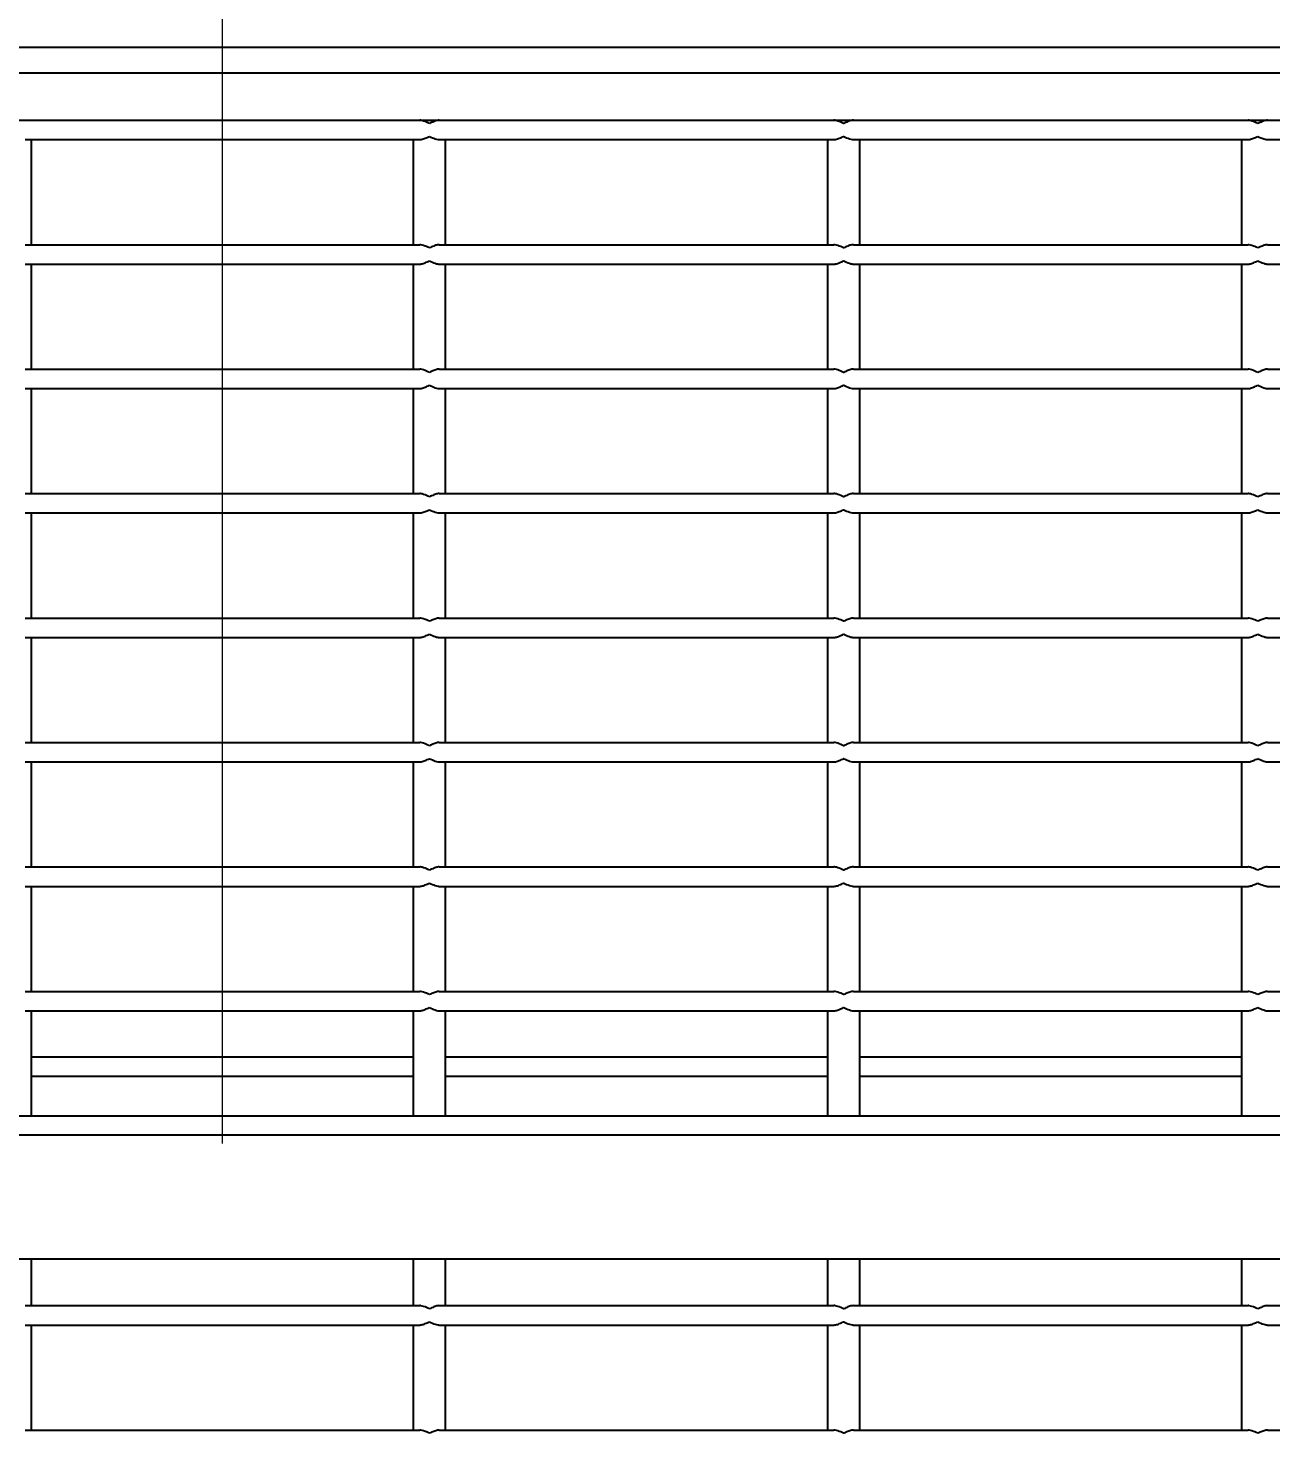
# Model space of a CAD drawing. Header units: millimetres. Extents: x 1293 to 41893, y 1011 to 26911.
# Drawn here: x 13346.9 to 13550.1, y 12989.6 to 13220.5 of the extents above; entities that cross this region are included whole.
import ezdxf

# ---------------------------------------------------------------- set-up
doc = ezdxf.new("R2010")
doc.units = ezdxf.units.MM
doc.header["$LTSCALE"] = 50
doc.linetypes.add('CENTERX2', pattern=[20.32, 12.7, -2.54, 2.54, -2.54])
doc.layers.add('CAPA_1', color=7, linetype='Continuous')
doc.styles.add('SLDTEXTSTYLE0', font='TXT', dxfattribs={"width": 0.75})
doc.dimstyles.new('SLDDIMSTYLE0', dxfattribs={"dimtxt": 100, "dimasz": 100, "dimexe": 0, "dimexo": 0.0625, "dimgap": 25, "dimtad": 2, "dimdec": 0, "dimlfac": 1.5, "dimrnd": 1e-09, "dimzin": 12, "dimdsep": 46, "dimtxsty": 'SLDTEXTSTYLE0', "dimsah": 1, "dimcen": 0.09, "dimadec": 0, "dimazin": 3, "dimtfac": 1, "dimtdec": 0, "dimtofl": 0, "dimtmove": 0, "dimatfit": 3, "dimfxl": 1, "dimfrac": 2, "dimtolj": 1, "dimtzin": 12, "dimarcsym": 0})

# ---------------------------------------------------------------- blocks, each defined once
blk = doc.blocks.new('_D_19')
at = {"layer": 'CAPA_1', "transparency": 16777216}
for p, q in [((16745.16, 13594.82), (16745.16, 10791.15)), ((13378.61, 10942.55), (13378.61, 10791.15)), ((13378.61, 10841.15), (16745.16, 10841.15))]:
    blk.add_line(p, q, dxfattribs=at)
for points in [[(13378.61, 10841.15), (13478.61, 10825.76), (13478.61, 10856.53)], [(16745.16, 10841.15), (16645.16, 10856.53), (16645.16, 10825.76)]]:
    blk.add_solid(points, dxfattribs=at)
at = {"layer": 'CAPA_1', "transparency": 16777216, "insert": (14914.11, 10970.05), "char_height": 100, "attachment_point": 1, "style": 'SLDTEXTSTYLE0'}
blk.add_mtext('5050', dxfattribs=at)

msp = doc.modelspace()

# ---------------------------------------------------------------- linework, layer by layer
at = {"color": 7, "linetype": 'Continuous', "lineweight": 25}
for p, q in [((13087.0601497, 13217.4065398), (14282.6477268, 13217.4065398)), ((13087.0601497, 13213.1732064), (14279.2935527, 13213.1732064)), ((13126.7301497, 13205.4398731), (13630.4968163, 13205.4398731)), ((13346.3343163, 13202.2648731), (13410.8926497, 13202.2648731)), ((13347.3926497, 13185.0798731), (13347.3926497, 13202.2648731)), ((13409.8343163, 13202.2648731), (13409.8343163, 13185.0798731)), ((13414.0676497, 13202.2648731), (13478.625983, 13202.2648731)), ((13415.125983, 13185.0798731), (13415.125983, 13202.2648731)), ((13477.5676497, 13202.2648731), (13477.5676497, 13185.0798731)), ((13481.800983, 13202.2648731), (13546.3593163, 13202.2648731)), ((13482.8593163, 13185.0798731), (13482.8593163, 13202.2648731)), ((13545.300983, 13202.2648731), (13545.300983, 13185.0798731)), ((13549.5343163, 13202.2648731), (13614.0926497, 13202.2648731)), ((13346.3343163, 13185.0798731), (13410.8926497, 13185.0798731)), ((13414.0676497, 13185.0798731), (13478.625983, 13185.0798731)), ((13481.800983, 13185.0798731), (13546.3593163, 13185.0798731)), ((13549.5343163, 13185.0798731), (13614.0926497, 13185.0798731)), ((13346.3343163, 13181.9048731), (13410.8926497, 13181.9048731)), ((13347.3926497, 13164.7198731), (13347.3926497, 13181.9048731)), ((13409.8343163, 13181.9048731), (13409.8343163, 13164.7198731)), ((13414.0676497, 13181.9048731), (13478.625983, 13181.9048731)), ((13415.125983, 13164.7198731), (13415.125983, 13181.9048731)), ((13477.5676497, 13181.9048731), (13477.5676497, 13164.7198731)), ((13481.800983, 13181.9048731), (13546.3593163, 13181.9048731)), ((13482.8593163, 13164.7198731), (13482.8593163, 13181.9048731)), ((13545.300983, 13181.9048731), (13545.300983, 13164.7198731)), ((13549.5343163, 13181.9048731), (13614.0926497, 13181.9048731)), ((13346.3343163, 13164.7198731), (13410.8926497, 13164.7198731)), ((13414.0676497, 13164.7198731), (13478.625983, 13164.7198731)), ((13481.800983, 13164.7198731), (13546.3593163, 13164.7198731)), ((13549.5343163, 13164.7198731), (13614.0926497, 13164.7198731)), ((13346.3343163, 13161.5448731), (13410.8926497, 13161.5448731)), ((13347.3926497, 13144.3598731), (13347.3926497, 13161.5448731)), ((13409.8343163, 13161.5448731), (13409.8343163, 13144.3598731)), ((13414.0676497, 13161.5448731), (13478.625983, 13161.5448731)), ((13415.125983, 13144.3598731), (13415.125983, 13161.5448731)), ((13477.5676497, 13161.5448731), (13477.5676497, 13144.3598731)), ((13481.800983, 13161.5448731), (13546.3593163, 13161.5448731)), ((13482.8593163, 13144.3598731), (13482.8593163, 13161.5448731)), ((13545.300983, 13161.5448731), (13545.300983, 13144.3598731)), ((13549.5343163, 13161.5448731), (13614.0926497, 13161.5448731)), ((13346.3343163, 13144.3598731), (13410.8926497, 13144.3598731)), ((13414.0676497, 13144.3598731), (13478.625983, 13144.3598731)), ((13481.800983, 13144.3598731), (13546.3593163, 13144.3598731)), ((13549.5343163, 13144.3598731), (13614.0926497, 13144.3598731)), ((13346.3343163, 13141.1848731), (13410.8926497, 13141.1848731)), ((13347.3926497, 13123.9998731), (13347.3926497, 13141.1848731)), ((13409.8343163, 13141.1848731), (13409.8343163, 13123.9998731)), ((13414.0676497, 13141.1848731), (13478.625983, 13141.1848731)), ((13415.125983, 13123.9998731), (13415.125983, 13141.1848731)), ((13477.5676497, 13141.1848731), (13477.5676497, 13123.9998731)), ((13481.800983, 13141.1848731), (13546.3593163, 13141.1848731)), ((13482.8593163, 13123.9998731), (13482.8593163, 13141.1848731)), ((13545.300983, 13141.1848731), (13545.300983, 13123.9998731)), ((13549.5343163, 13141.1848731), (13614.0926497, 13141.1848731)), ((13346.3343163, 13123.9998731), (13410.8926497, 13123.9998731)), ((13414.0676497, 13123.9998731), (13478.625983, 13123.9998731)), ((13481.800983, 13123.9998731), (13546.3593163, 13123.9998731)), ((13549.5343163, 13123.9998731), (13614.0926497, 13123.9998731)), ((13346.3343163, 13120.8248731), (13410.8926497, 13120.8248731)), ((13347.3926497, 13103.6398731), (13347.3926497, 13120.8248731)), ((13409.8343163, 13120.8248731), (13409.8343163, 13103.6398731)), ((13414.0676497, 13120.8248731), (13478.625983, 13120.8248731)), ((13415.125983, 13103.6398731), (13415.125983, 13120.8248731)), ((13477.5676497, 13120.8248731), (13477.5676497, 13103.6398731)), ((13481.800983, 13120.8248731), (13546.3593163, 13120.8248731)), ((13482.8593163, 13103.6398731), (13482.8593163, 13120.8248731)), ((13545.300983, 13120.8248731), (13545.300983, 13103.6398731)), ((13549.5343163, 13120.8248731), (13614.0926497, 13120.8248731)), ((13346.3343163, 13103.6398731), (13410.8926497, 13103.6398731)), ((13414.0676497, 13103.6398731), (13478.625983, 13103.6398731)), ((13481.800983, 13103.6398731), (13546.3593163, 13103.6398731)), ((13549.5343163, 13103.6398731), (13614.0926497, 13103.6398731)), ((13346.3343163, 13100.4648731), (13410.8926497, 13100.4648731)), ((13347.3926497, 13083.2798731), (13347.3926497, 13100.4648731)), ((13409.8343163, 13100.4648731), (13409.8343163, 13083.2798731)), ((13414.0676497, 13100.4648731), (13478.625983, 13100.4648731)), ((13415.125983, 13083.2798731), (13415.125983, 13100.4648731)), ((13477.5676497, 13100.4648731), (13477.5676497, 13083.2798731)), ((13481.800983, 13100.4648731), (13546.3593163, 13100.4648731)), ((13482.8593163, 13083.2798731), (13482.8593163, 13100.4648731)), ((13545.300983, 13100.4648731), (13545.300983, 13083.2798731)), ((13549.5343163, 13100.4648731), (13614.0926497, 13100.4648731)), ((13346.3343163, 13083.2798731), (13410.8926497, 13083.2798731)), ((13414.0676497, 13083.2798731), (13478.625983, 13083.2798731)), ((13481.800983, 13083.2798731), (13546.3593163, 13083.2798731)), ((13549.5343163, 13083.2798731), (13614.0926497, 13083.2798731)), ((13346.3343163, 13080.1048731), (13410.8926497, 13080.1048731)), ((13347.3926497, 13062.9198731), (13347.3926497, 13080.1048731)), ((13409.8343163, 13080.1048731), (13409.8343163, 13062.9198731)), ((13414.0676497, 13080.1048731), (13478.625983, 13080.1048731)), ((13415.125983, 13062.9198731), (13415.125983, 13080.1048731)), ((13477.5676497, 13080.1048731), (13477.5676497, 13062.9198731)), ((13481.800983, 13080.1048731), (13546.3593163, 13080.1048731)), ((13482.8593163, 13062.9198731), (13482.8593163, 13080.1048731)), ((13545.300983, 13080.1048731), (13545.300983, 13062.9198731)), ((13549.5343163, 13080.1048731), (13614.0926497, 13080.1048731)), ((13346.3343163, 13062.9198731), (13410.8926497, 13062.9198731)), ((13414.0676497, 13062.9198731), (13478.625983, 13062.9198731)), ((13481.800983, 13062.9198731), (13546.3593163, 13062.9198731)), ((13549.5343163, 13062.9198731), (13614.0926497, 13062.9198731)), ((13346.3343163, 13059.7448731), (13410.8926497, 13059.7448731)), ((13347.3926497, 13042.5598731), (13347.3926497, 13059.7448731)), ((13409.8343163, 13059.7448731), (13409.8343163, 13042.5598731)), ((13414.0676497, 13059.7448731), (13478.625983, 13059.7448731)), ((13415.125983, 13042.5598731), (13415.125983, 13059.7448731)), ((13477.5676497, 13059.7448731), (13477.5676497, 13042.5598731)), ((13481.800983, 13059.7448731), (13546.3593163, 13059.7448731)), ((13482.8593163, 13042.5598731), (13482.8593163, 13059.7448731)), ((13545.300983, 13059.7448731), (13545.300983, 13042.5598731)), ((13549.5343163, 13059.7448731), (13614.0926497, 13059.7448731)), ((13347.3926497, 13052.2309845), (13409.8343163, 13052.2309845)), ((13415.125983, 13052.2309845), (13477.5676497, 13052.2309845)), ((13482.8593163, 13052.2309845), (13545.300983, 13052.2309845)), ((13347.3926497, 13049.0559845), (13409.8343163, 13049.0559845)), ((13415.125983, 13049.0559845), (13477.5676497, 13049.0559845)), ((13482.8593163, 13049.0559845), (13545.300983, 13049.0559845)), ((13126.7301497, 13042.5598731), (13630.4968163, 13042.5598731)), ((13630.4968163, 13039.3848731), (13126.7301497, 13039.3848731)), ((13118.2601497, 13019.1732064), (13638.9601497, 13019.1732064)), ((13347.3926497, 13011.5109845), (13347.3926497, 13019.1732064)), ((13409.8343163, 13019.1732064), (13409.8343163, 13011.5109845)), ((13415.125983, 13011.5109845), (13415.125983, 13019.1732064)), ((13477.5676497, 13019.1732064), (13477.5676497, 13011.5109845)), ((13482.8593163, 13011.5109845), (13482.8593163, 13019.1732064)), ((13545.300983, 13019.1732064), (13545.300983, 13011.5109845)), ((13346.3343163, 13011.5109845), (13410.8926497, 13011.5109845)), ((13414.0676497, 13011.5109845), (13478.625983, 13011.5109845)), ((13481.800983, 13011.5109845), (13546.3593163, 13011.5109845)), ((13549.5343163, 13011.5109845), (13614.0926497, 13011.5109845)), ((13346.3343163, 13008.3359845), (13410.8926497, 13008.3359845)), ((13347.3926497, 12991.1509845), (13347.3926497, 13008.3359845)), ((13409.8343163, 13008.3359845), (13409.8343163, 12991.1509845)), ((13414.0676497, 13008.3359845), (13478.625983, 13008.3359845)), ((13415.125983, 12991.1509845), (13415.125983, 13008.3359845)), ((13477.5676497, 13008.3359845), (13477.5676497, 12991.1509845)), ((13481.800983, 13008.3359845), (13546.3593163, 13008.3359845)), ((13482.8593163, 12991.1509845), (13482.8593163, 13008.3359845)), ((13545.300983, 13008.3359845), (13545.300983, 12991.1509845)), ((13549.5343163, 13008.3359845), (13614.0926497, 13008.3359845)), ((13346.3343163, 12991.1509845), (13410.8926497, 12991.1509845)), ((13414.0676497, 12991.1509845), (13478.625983, 12991.1509845)), ((13481.800983, 12991.1509845), (13546.3593163, 12991.1509845)), ((13549.5343163, 12991.1509845), (13614.0926497, 12991.1509845))]:
    msp.add_line(p, q, dxfattribs=at)
for points, knots in [([(13412.4801497, 13204.9107064), (13412.4775938, 13204.9118495), (13412.1576554, 13205.0549304), (13411.6821398, 13205.267201), (13411.1594979, 13205.4235456), (13410.9587425, 13205.4358291), (13410.8926497, 13205.4398731)], [0, 0, 0, 0, 0.0046971273, 0.5879730074, 0.8643521995, 1, 1, 1, 1]), ([(13414.0676497, 13205.4398731), (13413.9831144, 13205.4333117), (13413.7058797, 13205.4117934), (13413.1708202, 13205.216986), (13412.7194866, 13205.0177457), (13412.4827056, 13204.9118496), (13412.4801497, 13204.9107064)], [0, 0, 0, 0, 0.1723614537, 0.5652622384, 0.9953071929, 1, 1, 1, 1]), ([(13480.213483, 13204.9107064), (13480.2109271, 13204.9118495), (13479.8909887, 13205.0549304), (13479.4154731, 13205.267201), (13478.8928312, 13205.4235456), (13478.6920758, 13205.4358291), (13478.625983, 13205.4398731)], [0, 0, 0, 0, 0.0046971273, 0.5879730073, 0.8643521995, 1, 1, 1, 1]), ([(13481.800983, 13205.4398731), (13481.7164478, 13205.4333117), (13481.439213, 13205.4117934), (13480.9041536, 13205.216986), (13480.4528199, 13205.0177457), (13480.2160389, 13204.9118496), (13480.213483, 13204.9107064)], [0, 0, 0, 0, 0.1723614537, 0.5652622384, 0.9953071929, 1, 1, 1, 1]), ([(13547.9468163, 13204.9107064), (13547.9442604, 13204.9118495), (13547.6243221, 13205.0549304), (13547.1488064, 13205.267201), (13546.6261645, 13205.4235456), (13546.4254092, 13205.4358291), (13546.3593163, 13205.4398731)], [0, 0, 0, 0, 0.0046971273, 0.5879730074, 0.8643521995, 1, 1, 1, 1]), ([(13549.5343163, 13205.4398731), (13549.4497811, 13205.4333117), (13549.1725464, 13205.4117934), (13548.6374869, 13205.216986), (13548.1861532, 13205.0177457), (13547.9493723, 13204.9118496), (13547.9468163, 13204.9107064)], [0, 0, 0, 0, 0.1723614537, 0.5652622384, 0.9953071929, 1, 1, 1, 1]), ([(13410.8926497, 13202.2648731), (13410.9771849, 13202.2714345), (13411.2544196, 13202.2929529), (13411.7894791, 13202.4877603), (13412.2408128, 13202.6870005), (13412.4775937, 13202.7928967), (13412.4801497, 13202.7940398)], [0, 0, 0, 0, 0.1723614537, 0.5652622384, 0.9953071929, 1, 1, 1, 1]), ([(13412.4801497, 13202.7940398), (13412.4827055, 13202.7928968), (13412.8026439, 13202.6498159), (13413.2781596, 13202.4375452), (13413.8008014, 13202.2812007), (13414.0015568, 13202.2689171), (13414.0676497, 13202.2648731)], [0, 0, 0, 0, 0.0046971273, 0.5879730075, 0.8643521995, 1, 1, 1, 1]), ([(13478.625983, 13202.2648731), (13478.7105182, 13202.2714345), (13478.987753, 13202.2929529), (13479.5228124, 13202.4877603), (13479.9741461, 13202.6870005), (13480.210927, 13202.7928967), (13480.213483, 13202.7940398)], [0, 0, 0, 0, 0.17236145371, 0.5652622384, 0.99530719289, 1, 1, 1, 1]), ([(13480.213483, 13202.7940398), (13480.2160389, 13202.7928968), (13480.5359773, 13202.6498159), (13481.0114929, 13202.4375452), (13481.5341348, 13202.2812007), (13481.7348902, 13202.2689171), (13481.800983, 13202.2648731)], [0, 0, 0, 0, 0.0046971273, 0.5879730074, 0.8643521995, 1, 1, 1, 1]), ([(13546.3593163, 13202.2648731), (13546.4438516, 13202.2714345), (13546.7210863, 13202.2929529), (13547.2561457, 13202.4877603), (13547.7074794, 13202.6870005), (13547.9442604, 13202.7928967), (13547.9468163, 13202.7940398)], [0, 0, 0, 0, 0.17236145373, 0.56526223844, 0.99530719289, 1, 1, 1, 1]), ([(13547.9468163, 13202.7940398), (13547.9493722, 13202.7928968), (13548.2693106, 13202.6498159), (13548.7448262, 13202.4375452), (13549.2674681, 13202.2812007), (13549.4682235, 13202.2689171), (13549.5343163, 13202.2648731)], [0, 0, 0, 0, 0.0046971273, 0.5879730075, 0.8643521995, 1, 1, 1, 1]), ([(13412.4801497, 13184.5507064), (13412.4775938, 13184.5518495), (13412.1576554, 13184.6949304), (13411.6821398, 13184.907201), (13411.1594979, 13185.0635456), (13410.9587425, 13185.0758291), (13410.8926497, 13185.0798731)], [0, 0, 0, 0, 0.0046971273, 0.5879730074, 0.8643521995, 1, 1, 1, 1]), ([(13414.0676497, 13185.0798731), (13413.9831144, 13185.0733117), (13413.7058797, 13185.0517934), (13413.1708202, 13184.856986), (13412.7194866, 13184.6577457), (13412.4827056, 13184.5518496), (13412.4801497, 13184.5507064)], [0, 0, 0, 0, 0.1723614537, 0.5652622384, 0.9953071929, 1, 1, 1, 1]), ([(13480.213483, 13184.5507064), (13480.2109271, 13184.5518495), (13479.8909887, 13184.6949304), (13479.4154731, 13184.907201), (13478.8928312, 13185.0635456), (13478.6920758, 13185.0758291), (13478.625983, 13185.0798731)], [0, 0, 0, 0, 0.0046971273, 0.5879730073, 0.8643521995, 1, 1, 1, 1]), ([(13481.800983, 13185.0798731), (13481.7164478, 13185.0733117), (13481.439213, 13185.0517934), (13480.9041536, 13184.856986), (13480.4528199, 13184.6577457), (13480.2160389, 13184.5518496), (13480.213483, 13184.5507064)], [0, 0, 0, 0, 0.1723614537, 0.5652622384, 0.9953071929, 1, 1, 1, 1]), ([(13547.9468163, 13184.5507064), (13547.9442604, 13184.5518495), (13547.6243221, 13184.6949304), (13547.1488064, 13184.907201), (13546.6261645, 13185.0635456), (13546.4254092, 13185.0758291), (13546.3593163, 13185.0798731)], [0, 0, 0, 0, 0.0046971273, 0.5879730074, 0.8643521995, 1, 1, 1, 1]), ([(13549.5343163, 13185.0798731), (13549.4497811, 13185.0733117), (13549.1725464, 13185.0517934), (13548.6374869, 13184.856986), (13548.1861532, 13184.6577457), (13547.9493723, 13184.5518496), (13547.9468163, 13184.5507064)], [0, 0, 0, 0, 0.1723614537, 0.5652622384, 0.9953071929, 1, 1, 1, 1]), ([(13410.8926497, 13181.9048731), (13410.9771849, 13181.9114345), (13411.2544196, 13181.9329529), (13411.7894791, 13182.1277603), (13412.2408128, 13182.3270005), (13412.4775937, 13182.4328967), (13412.4801497, 13182.4340398)], [0, 0, 0, 0, 0.1723614537, 0.5652622384, 0.9953071929, 1, 1, 1, 1]), ([(13412.4801497, 13182.4340398), (13412.4827055, 13182.4328968), (13412.8026439, 13182.2898159), (13413.2781596, 13182.0775452), (13413.8008014, 13181.9212007), (13414.0015568, 13181.9089171), (13414.0676497, 13181.9048731)], [0, 0, 0, 0, 0.0046971273, 0.5879730075, 0.8643521995, 1, 1, 1, 1]), ([(13478.625983, 13181.9048731), (13478.7105182, 13181.9114345), (13478.987753, 13181.9329529), (13479.5228124, 13182.1277603), (13479.9741461, 13182.3270005), (13480.210927, 13182.4328967), (13480.213483, 13182.4340398)], [0, 0, 0, 0, 0.1723614537, 0.5652622384, 0.9953071929, 1, 1, 1, 1]), ([(13480.213483, 13182.4340398), (13480.2160389, 13182.4328968), (13480.5359773, 13182.2898159), (13481.0114929, 13182.0775452), (13481.5341348, 13181.9212007), (13481.7348902, 13181.9089171), (13481.800983, 13181.9048731)], [0, 0, 0, 0, 0.0046971273, 0.5879730074, 0.8643521995, 1, 1, 1, 1]), ([(13546.3593163, 13181.9048731), (13546.4438516, 13181.9114345), (13546.7210863, 13181.9329529), (13547.2561457, 13182.1277603), (13547.7074794, 13182.3270005), (13547.9442604, 13182.4328967), (13547.9468163, 13182.4340398)], [0, 0, 0, 0, 0.1723614537, 0.5652622384, 0.9953071929, 1, 1, 1, 1]), ([(13547.9468163, 13182.4340398), (13547.9493722, 13182.4328968), (13548.2693106, 13182.2898159), (13548.7448262, 13182.0775452), (13549.2674681, 13181.9212007), (13549.4682235, 13181.9089171), (13549.5343163, 13181.9048731)], [0, 0, 0, 0, 0.0046971273, 0.5879730075, 0.8643521995, 1, 1, 1, 1]), ([(13412.4801497, 13164.1907064), (13412.4775938, 13164.1918495), (13412.1576554, 13164.3349304), (13411.6821398, 13164.547201), (13411.1594979, 13164.7035456), (13410.9587425, 13164.7158291), (13410.8926497, 13164.7198731)], [0, 0, 0, 0, 0.00469712726, 0.58797300742, 0.86435219951, 1, 1, 1, 1]), ([(13414.0676497, 13164.7198731), (13413.9831144, 13164.7133117), (13413.7058797, 13164.6917934), (13413.1708202, 13164.496986), (13412.7194866, 13164.2977457), (13412.4827056, 13164.1918496), (13412.4801497, 13164.1907064)], [0, 0, 0, 0, 0.1723614537, 0.5652622384, 0.9953071929, 1, 1, 1, 1]), ([(13480.213483, 13164.1907064), (13480.2109271, 13164.1918495), (13479.8909887, 13164.3349304), (13479.4154731, 13164.547201), (13478.8928312, 13164.7035456), (13478.6920758, 13164.7158291), (13478.625983, 13164.7198731)], [0, 0, 0, 0, 0.0046971273, 0.5879730073, 0.8643521995, 1, 1, 1, 1]), ([(13481.800983, 13164.7198731), (13481.7164478, 13164.7133117), (13481.439213, 13164.6917934), (13480.9041536, 13164.496986), (13480.4528199, 13164.2977457), (13480.2160389, 13164.1918496), (13480.213483, 13164.1907064)], [0, 0, 0, 0, 0.1723614537, 0.56526223839, 0.99530719289, 1, 1, 1, 1]), ([(13547.9468163, 13164.1907064), (13547.9442604, 13164.1918495), (13547.6243221, 13164.3349304), (13547.1488064, 13164.547201), (13546.6261645, 13164.7035456), (13546.4254092, 13164.7158291), (13546.3593163, 13164.7198731)], [0, 0, 0, 0, 0.00469712726, 0.58797300743, 0.86435219951, 1, 1, 1, 1]), ([(13549.5343163, 13164.7198731), (13549.4497811, 13164.7133117), (13549.1725464, 13164.6917934), (13548.6374869, 13164.496986), (13548.1861532, 13164.2977457), (13547.9493723, 13164.1918496), (13547.9468163, 13164.1907064)], [0, 0, 0, 0, 0.1723614537, 0.5652622384, 0.9953071929, 1, 1, 1, 1]), ([(13410.8926497, 13161.5448731), (13410.9771849, 13161.5514345), (13411.2544196, 13161.5729529), (13411.7894791, 13161.7677603), (13412.2408128, 13161.9670005), (13412.4775937, 13162.0728967), (13412.4801497, 13162.0740398)], [0, 0, 0, 0, 0.1723614537, 0.5652622384, 0.9953071929, 1, 1, 1, 1]), ([(13412.4801497, 13162.0740398), (13412.4827055, 13162.0728968), (13412.8026439, 13161.9298159), (13413.2781596, 13161.7175452), (13413.8008014, 13161.5612007), (13414.0015568, 13161.5489171), (13414.0676497, 13161.5448731)], [0, 0, 0, 0, 0.0046971273, 0.5879730075, 0.8643521995, 1, 1, 1, 1]), ([(13478.625983, 13161.5448731), (13478.7105182, 13161.5514345), (13478.987753, 13161.5729529), (13479.5228124, 13161.7677603), (13479.9741461, 13161.9670005), (13480.210927, 13162.0728967), (13480.213483, 13162.0740398)], [0, 0, 0, 0, 0.1723614537, 0.5652622384, 0.9953071929, 1, 1, 1, 1]), ([(13480.213483, 13162.0740398), (13480.2160389, 13162.0728968), (13480.5359773, 13161.9298159), (13481.0114929, 13161.7175452), (13481.5341348, 13161.5612007), (13481.7348902, 13161.5489171), (13481.800983, 13161.5448731)], [0, 0, 0, 0, 0.0046971273, 0.5879730074, 0.8643521995, 1, 1, 1, 1]), ([(13546.3593163, 13161.5448731), (13546.4438516, 13161.5514345), (13546.7210863, 13161.5729529), (13547.2561457, 13161.7677603), (13547.7074794, 13161.9670005), (13547.9442604, 13162.0728967), (13547.9468163, 13162.0740398)], [0, 0, 0, 0, 0.1723614537, 0.5652622384, 0.9953071929, 1, 1, 1, 1]), ([(13547.9468163, 13162.0740398), (13547.9493722, 13162.0728968), (13548.2693106, 13161.9298159), (13548.7448262, 13161.7175452), (13549.2674681, 13161.5612007), (13549.4682235, 13161.5489171), (13549.5343163, 13161.5448731)], [0, 0, 0, 0, 0.0046971273, 0.5879730075, 0.8643521995, 1, 1, 1, 1]), ([(13412.4801497, 13143.8307064), (13412.4775938, 13143.8318495), (13412.1576554, 13143.9749304), (13411.6821398, 13144.187201), (13411.1594979, 13144.3435456), (13410.9587425, 13144.3558291), (13410.8926497, 13144.3598731)], [0, 0, 0, 0, 0.0046971273, 0.5879730074, 0.8643521995, 1, 1, 1, 1]), ([(13414.0676497, 13144.3598731), (13413.9831144, 13144.3533117), (13413.7058797, 13144.3317934), (13413.1708202, 13144.136986), (13412.7194866, 13143.9377457), (13412.4827056, 13143.8318496), (13412.4801497, 13143.8307064)], [0, 0, 0, 0, 0.1723614537, 0.5652622384, 0.9953071929, 1, 1, 1, 1]), ([(13480.213483, 13143.8307064), (13480.2109271, 13143.8318495), (13479.8909887, 13143.9749304), (13479.4154731, 13144.187201), (13478.8928312, 13144.3435456), (13478.6920758, 13144.3558291), (13478.625983, 13144.3598731)], [0, 0, 0, 0, 0.0046971273, 0.5879730073, 0.8643521995, 1, 1, 1, 1]), ([(13481.800983, 13144.3598731), (13481.7164478, 13144.3533117), (13481.439213, 13144.3317934), (13480.9041536, 13144.136986), (13480.4528199, 13143.9377457), (13480.2160389, 13143.8318496), (13480.213483, 13143.8307064)], [0, 0, 0, 0, 0.1723614537, 0.5652622384, 0.9953071929, 1, 1, 1, 1]), ([(13547.9468163, 13143.8307064), (13547.9442604, 13143.8318495), (13547.6243221, 13143.9749304), (13547.1488064, 13144.187201), (13546.6261645, 13144.3435456), (13546.4254092, 13144.3558291), (13546.3593163, 13144.3598731)], [0, 0, 0, 0, 0.00469712726, 0.58797300743, 0.86435219951, 1, 1, 1, 1]), ([(13549.5343163, 13144.3598731), (13549.4497811, 13144.3533117), (13549.1725464, 13144.3317934), (13548.6374869, 13144.136986), (13548.1861532, 13143.9377457), (13547.9493723, 13143.8318496), (13547.9468163, 13143.8307064)], [0, 0, 0, 0, 0.1723614537, 0.5652622384, 0.9953071929, 1, 1, 1, 1]), ([(13410.8926497, 13141.1848731), (13410.9771849, 13141.1914345), (13411.2544196, 13141.2129529), (13411.7894791, 13141.4077603), (13412.2408128, 13141.6070005), (13412.4775937, 13141.7128967), (13412.4801497, 13141.7140398)], [0, 0, 0, 0, 0.1723614537, 0.5652622384, 0.9953071929, 1, 1, 1, 1]), ([(13412.4801497, 13141.7140398), (13412.4827055, 13141.7128968), (13412.8026439, 13141.5698159), (13413.2781596, 13141.3575452), (13413.8008014, 13141.2012007), (13414.0015568, 13141.1889171), (13414.0676497, 13141.1848731)], [0, 0, 0, 0, 0.0046971273, 0.5879730075, 0.8643521995, 1, 1, 1, 1]), ([(13478.625983, 13141.1848731), (13478.7105182, 13141.1914345), (13478.987753, 13141.2129529), (13479.5228124, 13141.4077603), (13479.9741461, 13141.6070005), (13480.210927, 13141.7128967), (13480.213483, 13141.7140398)], [0, 0, 0, 0, 0.1723614537, 0.5652622384, 0.9953071929, 1, 1, 1, 1]), ([(13480.213483, 13141.7140398), (13480.2160389, 13141.7128968), (13480.5359773, 13141.5698159), (13481.0114929, 13141.3575452), (13481.5341348, 13141.2012007), (13481.7348902, 13141.1889171), (13481.800983, 13141.1848731)], [0, 0, 0, 0, 0.0046971273, 0.5879730074, 0.8643521995, 1, 1, 1, 1]), ([(13546.3593163, 13141.1848731), (13546.4438516, 13141.1914345), (13546.7210863, 13141.2129529), (13547.2561457, 13141.4077603), (13547.7074794, 13141.6070005), (13547.9442604, 13141.7128967), (13547.9468163, 13141.7140398)], [0, 0, 0, 0, 0.17236145373, 0.56526223844, 0.99530719289, 1, 1, 1, 1]), ([(13547.9468163, 13141.7140398), (13547.9493722, 13141.7128968), (13548.2693106, 13141.5698159), (13548.7448262, 13141.3575452), (13549.2674681, 13141.2012007), (13549.4682235, 13141.1889171), (13549.5343163, 13141.1848731)], [0, 0, 0, 0, 0.0046971273, 0.5879730075, 0.8643521995, 1, 1, 1, 1]), ([(13412.4801497, 13123.4707064), (13412.4775938, 13123.4718495), (13412.1576554, 13123.6149304), (13411.6821398, 13123.827201), (13411.1594979, 13123.9835456), (13410.9587425, 13123.9958291), (13410.8926497, 13123.9998731)], [0, 0, 0, 0, 0.00469712726, 0.58797300742, 0.86435219951, 1, 1, 1, 1]), ([(13414.0676497, 13123.9998731), (13413.9831144, 13123.9933117), (13413.7058797, 13123.9717934), (13413.1708202, 13123.776986), (13412.7194866, 13123.5777457), (13412.4827056, 13123.4718496), (13412.4801497, 13123.4707064)], [0, 0, 0, 0, 0.1723614537, 0.5652622384, 0.9953071929, 1, 1, 1, 1]), ([(13480.213483, 13123.4707064), (13480.2109271, 13123.4718495), (13479.8909887, 13123.6149304), (13479.4154731, 13123.827201), (13478.8928312, 13123.9835456), (13478.6920758, 13123.9958291), (13478.625983, 13123.9998731)], [0, 0, 0, 0, 0.0046971273, 0.5879730073, 0.8643521995, 1, 1, 1, 1]), ([(13481.800983, 13123.9998731), (13481.7164478, 13123.9933117), (13481.439213, 13123.9717934), (13480.9041536, 13123.776986), (13480.4528199, 13123.5777457), (13480.2160389, 13123.4718496), (13480.213483, 13123.4707064)], [0, 0, 0, 0, 0.1723614537, 0.5652622384, 0.9953071929, 1, 1, 1, 1]), ([(13547.9468163, 13123.4707064), (13547.9442604, 13123.4718495), (13547.6243221, 13123.6149304), (13547.1488064, 13123.827201), (13546.6261645, 13123.9835456), (13546.4254092, 13123.9958291), (13546.3593163, 13123.9998731)], [0, 0, 0, 0, 0.0046971273, 0.5879730074, 0.8643521995, 1, 1, 1, 1]), ([(13549.5343163, 13123.9998731), (13549.4497811, 13123.9933117), (13549.1725464, 13123.9717934), (13548.6374869, 13123.776986), (13548.1861532, 13123.5777457), (13547.9493723, 13123.4718496), (13547.9468163, 13123.4707064)], [0, 0, 0, 0, 0.1723614537, 0.5652622384, 0.9953071929, 1, 1, 1, 1]), ([(13410.8926497, 13120.8248731), (13410.9771849, 13120.8314345), (13411.2544196, 13120.8529529), (13411.7894791, 13121.0477603), (13412.2408128, 13121.2470005), (13412.4775937, 13121.3528967), (13412.4801497, 13121.3540398)], [0, 0, 0, 0, 0.1723614537, 0.5652622384, 0.9953071929, 1, 1, 1, 1]), ([(13412.4801497, 13121.3540398), (13412.4827055, 13121.3528968), (13412.8026439, 13121.2098159), (13413.2781596, 13120.9975452), (13413.8008014, 13120.8412007), (13414.0015568, 13120.8289171), (13414.0676497, 13120.8248731)], [0, 0, 0, 0, 0.0046971273, 0.5879730075, 0.8643521995, 1, 1, 1, 1]), ([(13478.625983, 13120.8248731), (13478.7105182, 13120.8314345), (13478.987753, 13120.8529529), (13479.5228124, 13121.0477603), (13479.9741461, 13121.2470005), (13480.210927, 13121.3528967), (13480.213483, 13121.3540398)], [0, 0, 0, 0, 0.1723614537, 0.5652622384, 0.9953071929, 1, 1, 1, 1]), ([(13480.213483, 13121.3540398), (13480.2160389, 13121.3528968), (13480.5359773, 13121.2098159), (13481.0114929, 13120.9975452), (13481.5341348, 13120.8412007), (13481.7348902, 13120.8289171), (13481.800983, 13120.8248731)], [0, 0, 0, 0, 0.00469712726, 0.58797300737, 0.86435219951, 1, 1, 1, 1]), ([(13546.3593163, 13120.8248731), (13546.4438516, 13120.8314345), (13546.7210863, 13120.8529529), (13547.2561457, 13121.0477603), (13547.7074794, 13121.2470005), (13547.9442604, 13121.3528967), (13547.9468163, 13121.3540398)], [0, 0, 0, 0, 0.1723614537, 0.5652622384, 0.9953071929, 1, 1, 1, 1]), ([(13547.9468163, 13121.3540398), (13547.9493722, 13121.3528968), (13548.2693106, 13121.2098159), (13548.7448262, 13120.9975452), (13549.2674681, 13120.8412007), (13549.4682235, 13120.8289171), (13549.5343163, 13120.8248731)], [0, 0, 0, 0, 0.0046971273, 0.5879730075, 0.8643521995, 1, 1, 1, 1]), ([(13412.4801497, 13103.1107064), (13412.4775938, 13103.1118495), (13412.1576554, 13103.2549304), (13411.6821398, 13103.467201), (13411.1594979, 13103.6235456), (13410.9587425, 13103.6358291), (13410.8926497, 13103.6398731)], [0, 0, 0, 0, 0.0046971273, 0.5879730074, 0.8643521995, 1, 1, 1, 1]), ([(13414.0676497, 13103.6398731), (13413.9831144, 13103.6333117), (13413.7058797, 13103.6117934), (13413.1708202, 13103.416986), (13412.7194866, 13103.2177457), (13412.4827056, 13103.1118496), (13412.4801497, 13103.1107064)], [0, 0, 0, 0, 0.1723614537, 0.5652622384, 0.9953071929, 1, 1, 1, 1]), ([(13480.213483, 13103.1107064), (13480.2109271, 13103.1118495), (13479.8909887, 13103.2549304), (13479.4154731, 13103.467201), (13478.8928312, 13103.6235456), (13478.6920758, 13103.6358291), (13478.625983, 13103.6398731)], [0, 0, 0, 0, 0.0046971273, 0.5879730073, 0.8643521995, 1, 1, 1, 1]), ([(13481.800983, 13103.6398731), (13481.7164478, 13103.6333117), (13481.439213, 13103.6117934), (13480.9041536, 13103.416986), (13480.4528199, 13103.2177457), (13480.2160389, 13103.1118496), (13480.213483, 13103.1107064)], [0, 0, 0, 0, 0.1723614537, 0.5652622384, 0.9953071929, 1, 1, 1, 1]), ([(13547.9468163, 13103.1107064), (13547.9442604, 13103.1118495), (13547.6243221, 13103.2549304), (13547.1488064, 13103.467201), (13546.6261645, 13103.6235456), (13546.4254092, 13103.6358291), (13546.3593163, 13103.6398731)], [0, 0, 0, 0, 0.0046971273, 0.5879730074, 0.8643521995, 1, 1, 1, 1]), ([(13549.5343163, 13103.6398731), (13549.4497811, 13103.6333117), (13549.1725464, 13103.6117934), (13548.6374869, 13103.416986), (13548.1861532, 13103.2177457), (13547.9493723, 13103.1118496), (13547.9468163, 13103.1107064)], [0, 0, 0, 0, 0.1723614537, 0.5652622384, 0.9953071929, 1, 1, 1, 1]), ([(13410.8926497, 13100.4648731), (13410.9771849, 13100.4714345), (13411.2544196, 13100.4929529), (13411.7894791, 13100.6877603), (13412.2408128, 13100.8870005), (13412.4775937, 13100.9928967), (13412.4801497, 13100.9940398)], [0, 0, 0, 0, 0.1723614537, 0.5652622384, 0.9953071929, 1, 1, 1, 1]), ([(13412.4801497, 13100.9940398), (13412.4827055, 13100.9928968), (13412.8026439, 13100.8498159), (13413.2781596, 13100.6375452), (13413.8008014, 13100.4812007), (13414.0015568, 13100.4689171), (13414.0676497, 13100.4648731)], [0, 0, 0, 0, 0.0046971273, 0.5879730075, 0.8643521995, 1, 1, 1, 1]), ([(13478.625983, 13100.4648731), (13478.7105182, 13100.4714345), (13478.987753, 13100.4929529), (13479.5228124, 13100.6877603), (13479.9741461, 13100.8870005), (13480.210927, 13100.9928967), (13480.213483, 13100.9940398)], [0, 0, 0, 0, 0.1723614537, 0.5652622384, 0.9953071929, 1, 1, 1, 1]), ([(13480.213483, 13100.9940398), (13480.2160389, 13100.9928968), (13480.5359773, 13100.8498159), (13481.0114929, 13100.6375452), (13481.5341348, 13100.4812007), (13481.7348902, 13100.4689171), (13481.800983, 13100.4648731)], [0, 0, 0, 0, 0.0046971273, 0.5879730074, 0.8643521995, 1, 1, 1, 1]), ([(13546.3593163, 13100.4648731), (13546.4438516, 13100.4714345), (13546.7210863, 13100.4929529), (13547.2561457, 13100.6877603), (13547.7074794, 13100.8870005), (13547.9442604, 13100.9928967), (13547.9468163, 13100.9940398)], [0, 0, 0, 0, 0.1723614537, 0.5652622384, 0.9953071929, 1, 1, 1, 1]), ([(13547.9468163, 13100.9940398), (13547.9493722, 13100.9928968), (13548.2693106, 13100.8498159), (13548.7448262, 13100.6375452), (13549.2674681, 13100.4812007), (13549.4682235, 13100.4689171), (13549.5343163, 13100.4648731)], [0, 0, 0, 0, 0.0046971273, 0.5879730075, 0.8643521995, 1, 1, 1, 1]), ([(13412.4801497, 13082.7507064), (13412.4775938, 13082.7518495), (13412.1576554, 13082.8949304), (13411.6821398, 13083.107201), (13411.1594979, 13083.2635456), (13410.9587425, 13083.2758291), (13410.8926497, 13083.2798731)], [0, 0, 0, 0, 0.0046971273, 0.5879730074, 0.8643521995, 1, 1, 1, 1]), ([(13414.0676497, 13083.2798731), (13413.9831144, 13083.2733117), (13413.7058797, 13083.2517934), (13413.1708202, 13083.056986), (13412.7194866, 13082.8577457), (13412.4827056, 13082.7518496), (13412.4801497, 13082.7507064)], [0, 0, 0, 0, 0.17236145372, 0.56526223842, 0.99530719289, 1, 1, 1, 1]), ([(13480.213483, 13082.7507064), (13480.2109271, 13082.7518495), (13479.8909887, 13082.8949304), (13479.4154731, 13083.107201), (13478.8928312, 13083.2635456), (13478.6920758, 13083.2758291), (13478.625983, 13083.2798731)], [0, 0, 0, 0, 0.0046971273, 0.5879730073, 0.8643521995, 1, 1, 1, 1]), ([(13481.800983, 13083.2798731), (13481.7164478, 13083.2733117), (13481.439213, 13083.2517934), (13480.9041536, 13083.056986), (13480.4528199, 13082.8577457), (13480.2160389, 13082.7518496), (13480.213483, 13082.7507064)], [0, 0, 0, 0, 0.1723614537, 0.5652622384, 0.9953071929, 1, 1, 1, 1]), ([(13547.9468163, 13082.7507064), (13547.9442604, 13082.7518495), (13547.6243221, 13082.8949304), (13547.1488064, 13083.107201), (13546.6261645, 13083.2635456), (13546.4254092, 13083.2758291), (13546.3593163, 13083.2798731)], [0, 0, 0, 0, 0.0046971273, 0.5879730074, 0.8643521995, 1, 1, 1, 1]), ([(13549.5343163, 13083.2798731), (13549.4497811, 13083.2733117), (13549.1725464, 13083.2517934), (13548.6374869, 13083.056986), (13548.1861532, 13082.8577457), (13547.9493723, 13082.7518496), (13547.9468163, 13082.7507064)], [0, 0, 0, 0, 0.1723614537, 0.5652622384, 0.9953071929, 1, 1, 1, 1]), ([(13410.8926497, 13080.1048731), (13410.9771849, 13080.1114345), (13411.2544196, 13080.1329529), (13411.7894791, 13080.3277603), (13412.2408128, 13080.5270005), (13412.4775937, 13080.6328967), (13412.4801497, 13080.6340398)], [0, 0, 0, 0, 0.1723614537, 0.5652622384, 0.9953071929, 1, 1, 1, 1]), ([(13412.4801497, 13080.6340398), (13412.4827055, 13080.6328968), (13412.8026439, 13080.4898159), (13413.2781596, 13080.2775452), (13413.8008014, 13080.1212007), (13414.0015568, 13080.1089171), (13414.0676497, 13080.1048731)], [0, 0, 0, 0, 0.0046971273, 0.5879730075, 0.8643521995, 1, 1, 1, 1]), ([(13478.625983, 13080.1048731), (13478.7105182, 13080.1114345), (13478.987753, 13080.1329529), (13479.5228124, 13080.3277603), (13479.9741461, 13080.5270005), (13480.210927, 13080.6328967), (13480.213483, 13080.6340398)], [0, 0, 0, 0, 0.1723614537, 0.5652622384, 0.9953071929, 1, 1, 1, 1]), ([(13480.213483, 13080.6340398), (13480.2160389, 13080.6328968), (13480.5359773, 13080.4898159), (13481.0114929, 13080.2775452), (13481.5341348, 13080.1212007), (13481.7348902, 13080.1089171), (13481.800983, 13080.1048731)], [0, 0, 0, 0, 0.00469712726, 0.58797300737, 0.86435219951, 1, 1, 1, 1]), ([(13546.3593163, 13080.1048731), (13546.4438516, 13080.1114345), (13546.7210863, 13080.1329529), (13547.2561457, 13080.3277603), (13547.7074794, 13080.5270005), (13547.9442604, 13080.6328967), (13547.9468163, 13080.6340398)], [0, 0, 0, 0, 0.1723614537, 0.5652622384, 0.9953071929, 1, 1, 1, 1]), ([(13547.9468163, 13080.6340398), (13547.9493722, 13080.6328968), (13548.2693106, 13080.4898159), (13548.7448262, 13080.2775452), (13549.2674681, 13080.1212007), (13549.4682235, 13080.1089171), (13549.5343163, 13080.1048731)], [0, 0, 0, 0, 0.0046971273, 0.5879730075, 0.8643521995, 1, 1, 1, 1]), ([(13412.4801497, 13062.3907064), (13412.4775938, 13062.3918495), (13412.1576554, 13062.5349304), (13411.6821398, 13062.747201), (13411.1594979, 13062.9035456), (13410.9587425, 13062.9158291), (13410.8926497, 13062.9198731)], [0, 0, 0, 0, 0.0046971273, 0.5879730074, 0.8643521995, 1, 1, 1, 1]), ([(13414.0676497, 13062.9198731), (13413.9831144, 13062.9133117), (13413.7058797, 13062.8917934), (13413.1708202, 13062.696986), (13412.7194866, 13062.4977457), (13412.4827056, 13062.3918496), (13412.4801497, 13062.3907064)], [0, 0, 0, 0, 0.1723614537, 0.5652622384, 0.9953071929, 1, 1, 1, 1]), ([(13480.213483, 13062.3907064), (13480.2109271, 13062.3918495), (13479.8909887, 13062.5349304), (13479.4154731, 13062.747201), (13478.8928312, 13062.9035456), (13478.6920758, 13062.9158291), (13478.625983, 13062.9198731)], [0, 0, 0, 0, 0.00469712726, 0.58797300734, 0.86435219951, 1, 1, 1, 1]), ([(13481.800983, 13062.9198731), (13481.7164478, 13062.9133117), (13481.439213, 13062.8917934), (13480.9041536, 13062.696986), (13480.4528199, 13062.4977457), (13480.2160389, 13062.3918496), (13480.213483, 13062.3907064)], [0, 0, 0, 0, 0.1723614537, 0.5652622384, 0.9953071929, 1, 1, 1, 1]), ([(13547.9468163, 13062.3907064), (13547.9442604, 13062.3918495), (13547.6243221, 13062.5349304), (13547.1488064, 13062.747201), (13546.6261645, 13062.9035456), (13546.4254092, 13062.9158291), (13546.3593163, 13062.9198731)], [0, 0, 0, 0, 0.0046971273, 0.5879730074, 0.8643521995, 1, 1, 1, 1]), ([(13549.5343163, 13062.9198731), (13549.4497811, 13062.9133117), (13549.1725464, 13062.8917934), (13548.6374869, 13062.696986), (13548.1861532, 13062.4977457), (13547.9493723, 13062.3918496), (13547.9468163, 13062.3907064)], [0, 0, 0, 0, 0.1723614537, 0.5652622384, 0.9953071929, 1, 1, 1, 1]), ([(13410.8926497, 13059.7448731), (13410.9771849, 13059.7514345), (13411.2544196, 13059.7729529), (13411.7894791, 13059.9677603), (13412.2408128, 13060.1670005), (13412.4775937, 13060.2728967), (13412.4801497, 13060.2740398)], [0, 0, 0, 0, 0.1723614537, 0.5652622384, 0.9953071929, 1, 1, 1, 1]), ([(13412.4801497, 13060.2740398), (13412.4827055, 13060.2728968), (13412.8026439, 13060.1298159), (13413.2781596, 13059.9175452), (13413.8008014, 13059.7612007), (13414.0015568, 13059.7489171), (13414.0676497, 13059.7448731)], [0, 0, 0, 0, 0.0046971273, 0.5879730075, 0.8643521995, 1, 1, 1, 1]), ([(13478.625983, 13059.7448731), (13478.7105182, 13059.7514345), (13478.987753, 13059.7729529), (13479.5228124, 13059.9677603), (13479.9741461, 13060.1670005), (13480.210927, 13060.2728967), (13480.213483, 13060.2740398)], [0, 0, 0, 0, 0.1723614537, 0.5652622384, 0.9953071929, 1, 1, 1, 1]), ([(13480.213483, 13060.2740398), (13480.2160389, 13060.2728968), (13480.5359773, 13060.1298159), (13481.0114929, 13059.9175452), (13481.5341348, 13059.7612007), (13481.7348902, 13059.7489171), (13481.800983, 13059.7448731)], [0, 0, 0, 0, 0.0046971273, 0.5879730074, 0.8643521995, 1, 1, 1, 1]), ([(13546.3593163, 13059.7448731), (13546.4438516, 13059.7514345), (13546.7210863, 13059.7729529), (13547.2561457, 13059.9677603), (13547.7074794, 13060.1670005), (13547.9442604, 13060.2728967), (13547.9468163, 13060.2740398)], [0, 0, 0, 0, 0.1723614537, 0.5652622384, 0.9953071929, 1, 1, 1, 1]), ([(13547.9468163, 13060.2740398), (13547.9493722, 13060.2728968), (13548.2693106, 13060.1298159), (13548.7448262, 13059.9175452), (13549.2674681, 13059.7612007), (13549.4682235, 13059.7489171), (13549.5343163, 13059.7448731)], [0, 0, 0, 0, 0.0046971273, 0.5879730075, 0.8643521995, 1, 1, 1, 1]), ([(13412.4801497, 13010.9818178), (13412.4775938, 13010.9829609), (13412.1576554, 13011.1260417), (13411.6821398, 13011.3383124), (13411.1594979, 13011.4946569), (13410.9587425, 13011.5069405), (13410.8926497, 13011.5109845)], [0, 0, 0, 0, 0.0046971273, 0.5879730074, 0.8643521995, 1, 1, 1, 1]), ([(13414.0676497, 13011.5109845), (13413.9831144, 13011.5044231), (13413.7058797, 13011.4829048), (13413.1708202, 13011.2880974), (13412.7194866, 13011.0888571), (13412.4827056, 13010.9829609), (13412.4801497, 13010.9818178)], [0, 0, 0, 0, 0.1723614537, 0.5652622384, 0.9953071929, 1, 1, 1, 1]), ([(13480.213483, 13010.9818178), (13480.2109271, 13010.9829609), (13479.8909887, 13011.1260417), (13479.4154731, 13011.3383124), (13478.8928312, 13011.4946569), (13478.6920758, 13011.5069405), (13478.625983, 13011.5109845)], [0, 0, 0, 0, 0.0046971273, 0.5879730073, 0.8643521995, 1, 1, 1, 1]), ([(13481.800983, 13011.5109845), (13481.7164478, 13011.5044231), (13481.439213, 13011.4829048), (13480.9041536, 13011.2880974), (13480.4528199, 13011.0888571), (13480.2160389, 13010.9829609), (13480.213483, 13010.9818178)], [0, 0, 0, 0, 0.1723614537, 0.5652622384, 0.9953071929, 1, 1, 1, 1]), ([(13547.9468163, 13010.9818178), (13547.9442604, 13010.9829609), (13547.6243221, 13011.1260417), (13547.1488064, 13011.3383124), (13546.6261645, 13011.4946569), (13546.4254092, 13011.5069405), (13546.3593163, 13011.5109845)], [0, 0, 0, 0, 0.0046971273, 0.5879730074, 0.8643521995, 1, 1, 1, 1]), ([(13549.5343163, 13011.5109845), (13549.4497811, 13011.5044231), (13549.1725464, 13011.4829048), (13548.6374869, 13011.2880974), (13548.1861532, 13011.0888571), (13547.9493723, 13010.9829609), (13547.9468163, 13010.9818178)], [0, 0, 0, 0, 0.1723614537, 0.5652622384, 0.9953071929, 1, 1, 1, 1]), ([(13410.8926497, 13008.3359845), (13410.9771849, 13008.3425459), (13411.2544196, 13008.3640642), (13411.7894791, 13008.5588716), (13412.2408128, 13008.7581119), (13412.4775937, 13008.8640081), (13412.4801497, 13008.8651512)], [0, 0, 0, 0, 0.1723614537, 0.5652622384, 0.9953071929, 1, 1, 1, 1]), ([(13412.4801497, 13008.8651512), (13412.4827055, 13008.8640081), (13412.8026439, 13008.7209272), (13413.2781596, 13008.5086566), (13413.8008014, 13008.352312), (13414.0015568, 13008.3400285), (13414.0676497, 13008.3359845)], [0, 0, 0, 0, 0.0046971273, 0.5879730075, 0.8643521995, 1, 1, 1, 1]), ([(13478.625983, 13008.3359845), (13478.7105182, 13008.3425459), (13478.987753, 13008.3640642), (13479.5228124, 13008.5588716), (13479.9741461, 13008.7581119), (13480.210927, 13008.8640081), (13480.213483, 13008.8651512)], [0, 0, 0, 0, 0.1723614537, 0.5652622384, 0.9953071929, 1, 1, 1, 1]), ([(13480.213483, 13008.8651512), (13480.2160389, 13008.8640081), (13480.5359773, 13008.7209272), (13481.0114929, 13008.5086566), (13481.5341348, 13008.352312), (13481.7348902, 13008.3400285), (13481.800983, 13008.3359845)], [0, 0, 0, 0, 0.0046971273, 0.5879730074, 0.8643521995, 1, 1, 1, 1]), ([(13546.3593163, 13008.3359845), (13546.4438516, 13008.3425459), (13546.7210863, 13008.3640642), (13547.2561457, 13008.5588716), (13547.7074794, 13008.7581119), (13547.9442604, 13008.8640081), (13547.9468163, 13008.8651512)], [0, 0, 0, 0, 0.1723614537, 0.5652622384, 0.9953071929, 1, 1, 1, 1]), ([(13547.9468163, 13008.8651512), (13547.9493722, 13008.8640081), (13548.2693106, 13008.7209272), (13548.7448262, 13008.5086566), (13549.2674681, 13008.352312), (13549.4682235, 13008.3400285), (13549.5343163, 13008.3359845)], [0, 0, 0, 0, 0.0046971273, 0.5879730075, 0.8643521995, 1, 1, 1, 1]), ([(13412.4801497, 12990.6218178), (13412.4775938, 12990.6229609), (13412.1576554, 12990.7660417), (13411.6821398, 12990.9783124), (13411.1594979, 12991.1346569), (13410.9587425, 12991.1469405), (13410.8926497, 12991.1509845)], [0, 0, 0, 0, 0.0046971273, 0.5879730074, 0.8643521995, 1, 1, 1, 1]), ([(13414.0676497, 12991.1509845), (13413.9831144, 12991.1444231), (13413.7058797, 12991.1229048), (13413.1708202, 12990.9280974), (13412.7194866, 12990.7288571), (13412.4827056, 12990.6229609), (13412.4801497, 12990.6218178)], [0, 0, 0, 0, 0.1723614537, 0.5652622384, 0.9953071929, 1, 1, 1, 1]), ([(13480.213483, 12990.6218178), (13480.2109271, 12990.6229609), (13479.8909887, 12990.7660417), (13479.4154731, 12990.9783124), (13478.8928312, 12991.1346569), (13478.6920758, 12991.1469405), (13478.625983, 12991.1509845)], [0, 0, 0, 0, 0.0046971273, 0.5879730073, 0.8643521995, 1, 1, 1, 1]), ([(13481.800983, 12991.1509845), (13481.7164478, 12991.1444231), (13481.439213, 12991.1229048), (13480.9041536, 12990.9280974), (13480.4528199, 12990.7288571), (13480.2160389, 12990.6229609), (13480.213483, 12990.6218178)], [0, 0, 0, 0, 0.1723614537, 0.5652622384, 0.9953071929, 1, 1, 1, 1]), ([(13547.9468163, 12990.6218178), (13547.9442604, 12990.6229609), (13547.6243221, 12990.7660417), (13547.1488064, 12990.9783124), (13546.6261645, 12991.1346569), (13546.4254092, 12991.1469405), (13546.3593163, 12991.1509845)], [0, 0, 0, 0, 0.0046971273, 0.5879730074, 0.8643521995, 1, 1, 1, 1]), ([(13549.5343163, 12991.1509845), (13549.4497811, 12991.1444231), (13549.1725464, 12991.1229048), (13548.6374869, 12990.9280974), (13548.1861532, 12990.7288571), (13547.9493723, 12990.6229609), (13547.9468163, 12990.6218178)], [0, 0, 0, 0, 0.1723614537, 0.5652622384, 0.9953071929, 1, 1, 1, 1])]:
    msp.add_open_spline(points, degree=3, knots=knots, dxfattribs=at)
at = {"layer": 'CAPA_1', "linetype": 'CENTERX2', "lineweight": 18, "ltscale": 0.666667}
msp.add_line((13378.6101497, 11006.0549012), (13378.6101497, 13356.5065398), dxfattribs=at)

# ---------------------------------------------------------------- dimensions: what is measured, and where the dimension line sits
at = {"layer": 'CAPA_1'}
dim = msp.add_linear_dim(base=(16745.1618891, 10841.1478125), p1=(13378.6101497, 11006.0549012), p2=(16745.1618891, 13658.3232972), dimstyle='SLDDIMSTYLE0', dxfattribs=at)
dim.commit()
dim.dimension.update_dxf_attribs({"geometry": '_D_19', "text_midpoint": (15061.8860194, 10841.1478125), "dimtype": 160})

doc.saveas('drawing.dxf')
